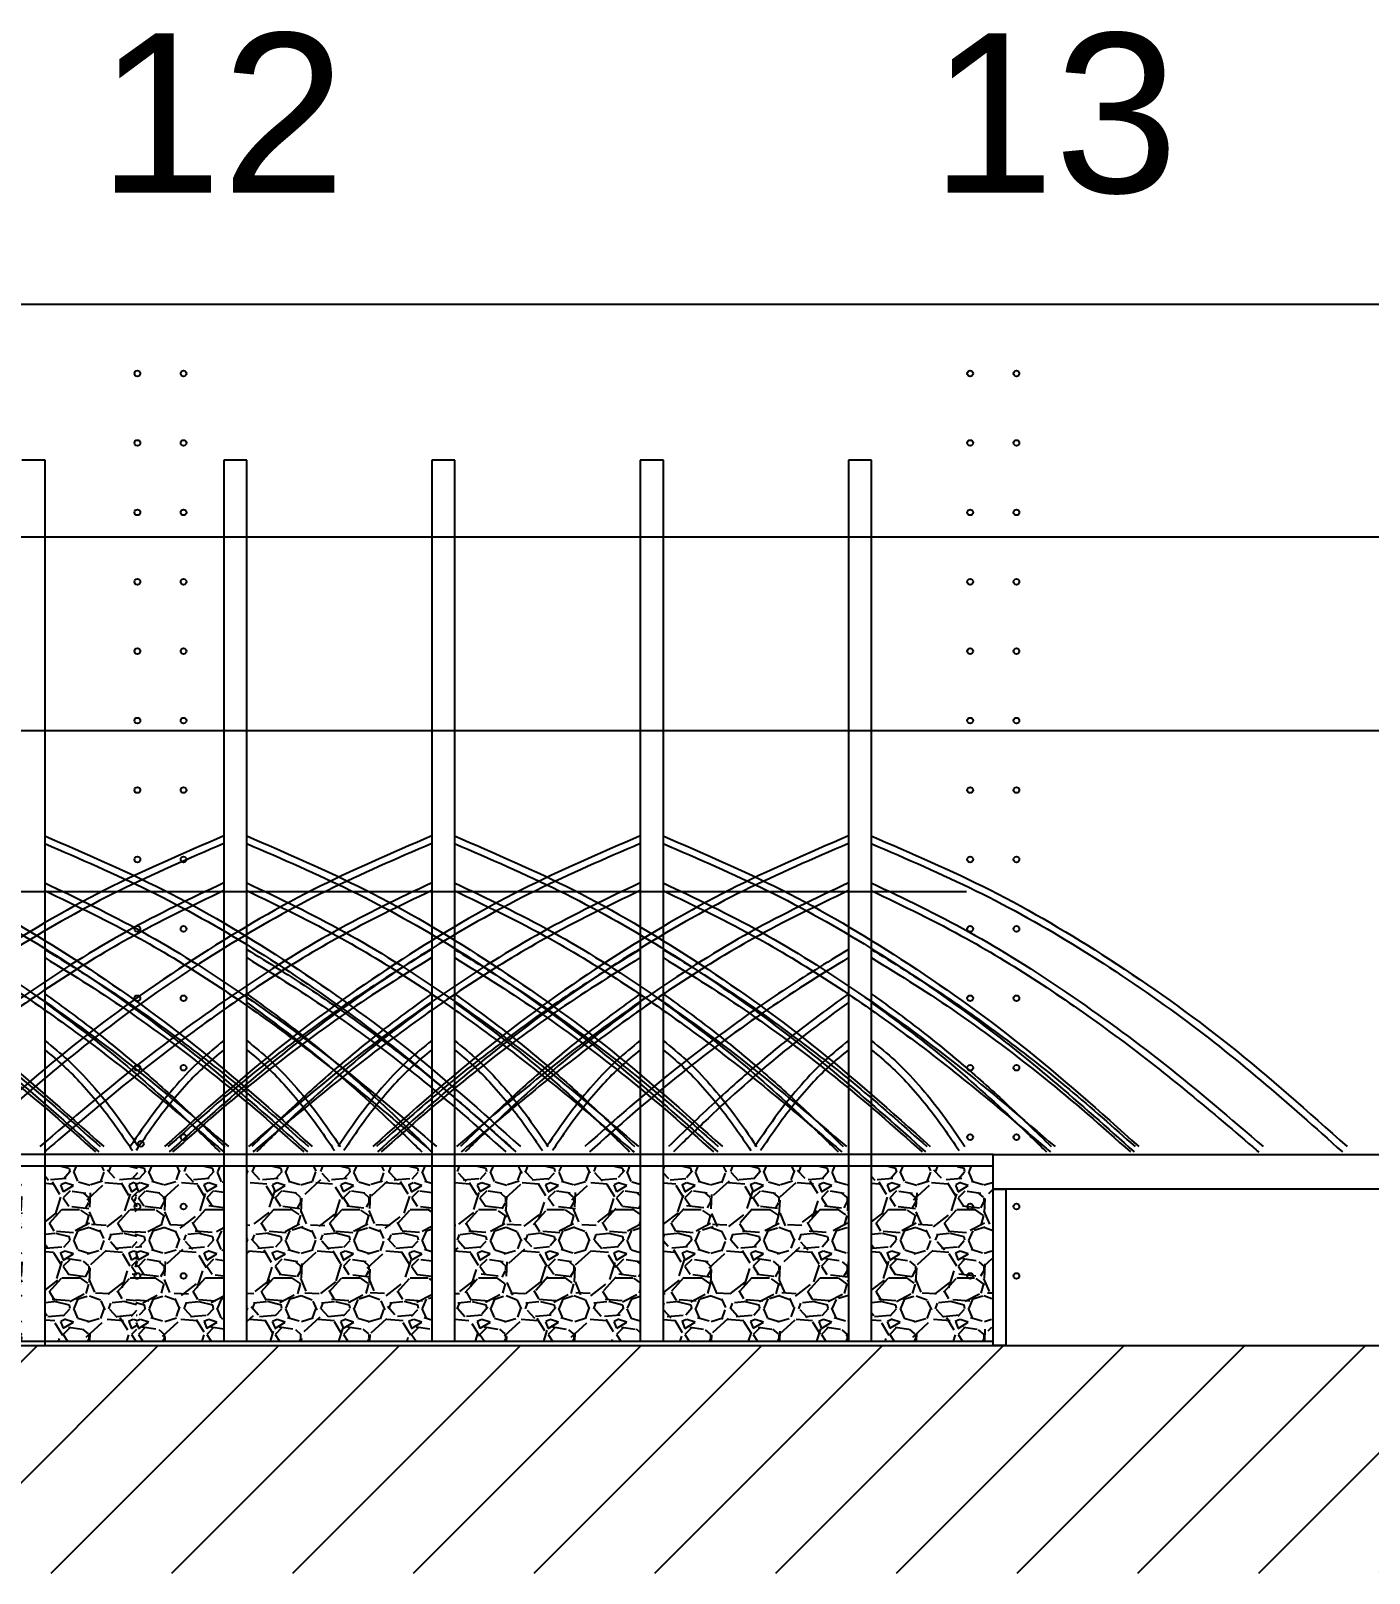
# Model space of a CAD drawing. Header units: feet. Extents: x 0 to 695, y -979 to -294.
# Drawn here: x 194.62 to 200.49, y -305.52 to -298.75 of the extents above; entities that cross this region are included whole.
import ezdxf

# ---------------------------------------------------------------- set-up
doc = ezdxf.new("R2010")
doc.units = ezdxf.units.FT
doc.header["$MEASUREMENT"] = 0
for name, color, linetype in [('ATM Mangroves', 3, 'Continuous'), ('Max Crest Water Height', 130, 'Continuous'), ('Max Water Level', 210, 'Continuous'), ('No of Bays', 2, 'Continuous'), ('Slabs', 7, 'Continuous')]:
    doc.layers.add(name, color=color, linetype=linetype)
doc.styles.get("Standard").update_dxf_attribs({"font": 'verdana.ttf'})

msp = doc.modelspace()

# ---------------------------------------------------------------- hatches: boundary and pattern name
at = {"transparency": 33554687}
h = msp.add_hatch(dxfattribs=at)
h.set_pattern_fill('ANSI31', color=256, scale=3)
h.set_pattern_definition([(45, (131.6709802953805, 110.8639205593379), (-0.2651650429449553, 0.2651650429449554), [])])
h.paths.add_polyline_path([(144.0811323387942, -304.519582753607), (136.7111323387942, -304.519582753607), (136.7111323387942, -305.519582753607), (231.7619323387942, -305.5195827536077), (232.7619323387942, -305.5195827536077), (232.7619323387942, -301.861982753607), (240.8789323387942, -301.861982753607), (240.8789323387942, -300.861982753607), (231.970511904177, -300.861982753607), (231.970511904177, -304.519582753607), (144.3351323387942, -304.519582753607)])
at = {"layer": 'Slabs', "transparency": 33554687}
h = msp.add_hatch(dxfattribs=at)
h.set_pattern_fill('GRAVEL', scale=0.3)
h.set_pattern_definition([(228.012787504, (217.5868156250156, 87.44037491092234), (-2.400000000000019, -2.700000000000001), [0.0403608, -3.995726414122109]), (184.969740728, (217.5598156250156, 87.41037491092231), (3.599999999999993, 0.3000000000000105), [0.0692604, -6.856777428368999]), (132.510447078, (217.4908156250157, 87.40437491092234), (3.000000000000035, -3.299999999999959), [0.0488364, -4.83480977882991]), (267.273689006, (217.3738156250157, 87.32937491092235), (0.3000000000000073, 6.000000000000005), [0.06307139999999986, -6.244067412488691]), (292.833654178, (217.3708156250157, 87.26637491092231), (-1.499999999999996, 3.600000000000009), [0.06184649999999993, -6.122811938426481]), (357.273689006, (217.3948156250157, 87.20937491092235), (-6.000000000000005, 0.3000000000000076), [0.06307139999999986, -6.244067412488691]), (37.6942404667, (217.4578156250157, 87.2063749109223), (-3.899999999999999, -2.999999999999992), [0.08340869999999999, -8.2574545646748]), (72.2553283749, (217.5238156250156, 87.25737491092235), (2.100000000000008, 6.600000000000001), [0.07874639999999986, -7.79589644904401]), (121.429565615, (217.5478156250156, 87.33237491092234), (-2.400000000000006, 3.899999999999996), [0.063285, -6.265221932918699]), (175.236358309, (217.5148156250156, 87.38637491092231), (3.299999999999995, -0.3000000000000114), [0.0722496, -3.54022877363769]), (222.397437798, (217.4428156250157, 87.39237491092234), (-3.599999999999989, -3.299999999999991), [0.0934344, -9.25001250143847]), (138.814074834, (217.6708156250156, 87.32637491092231), (-2.10000000000001, 1.8), [0.03189029999999993, -3.157153443820405]), (171.46923439, (217.6468156250156, 87.34737491092233), (3.899999999999999, -0.5999999999999985), [0.0606711, -6.0064534248471]), (225, (217.5868156250156, 87.35637491092234), (-3.330669073875469e-17, -0.2999999999999799), [0.04242629999999999, -0.38183776871193]), (203.198590514, (217.5658156250157, 87.39237491092234), (1.499999999999997, 0.5999999999999925), [0.0228474, -2.26188453175917]), (291.801409486, (217.5448156250156, 87.38337491092233), (-0.2999999999999052, 0.9000000000000308), [0.0323109, -1.58323854214035]), (30.96375653209999, (217.5568156250156, 87.35337491092235), (0.9000000000000159, 0.5999999999999939), [0.0524787, -1.69680686845359]), (161.565051177, (217.6018156250157, 87.38037491092234), (0.6000000000000034, -0.299999999999993), [0.03794729999999993, -0.9107359980505187]), (16.389540334, (217.3708156250157, 87.38337491092233), (2.99999999999999, 0.9000000000000131), [0.05316, -5.26285354400082]), (70.3461759419, (217.4218156250157, 87.39837491092231), (-1.200000000000366, -3.300000000001019), [0.04459829999999999, -4.4152223241957]), (293.198590514, (217.6018156250157, 87.44037491092234), (-0.5999999999999911, 1.499999999999997), [0.0456945, -2.23903743175917]), (343.610459666, (217.6198156250156, 87.39837491092231), (-2.99999999999999, 0.900000000000013), [0.05315999999999993, -5.26285354400069]), (339.44395478, (217.3708156250157, 87.19737491092235), (-1.500000000000011, 0.6000000000000073), [0.05126399999999993, -2.511937123595245]), (294.775140569, (217.4188156250157, 87.17937491092232), (-1.500000000000002, 3.3), [0.0429534, -4.2523929189828]), (66.8014094864, (217.6048156250156, 87.14037491092233), (0.5999999999999943, 1.499999999999991), [0.0456945, -2.23903743175917]), (17.3540246363, (217.6228156250156, 87.1823749109223), (-3.899999999999993, -1.199999999999989), [0.0502893, -4.978627084272]), (69.44395478040002, (217.4578156250157, 87.14037491092233), (-0.6000000000000021, -1.499999999999986), [0.02563199999999996, -2.537569123595246]), (101.309932474, (217.5868156250156, 87.14037491092233), (-0.2999999999999891, 1.200000000000004), [0.015297, -1.51440885407784]), (165.963756532, (217.5838156250156, 87.15537491092232), (0.8999999999999876, -0.3000000000000004), [0.0618465, -1.17508518768531]), (186.009005957, (217.5238156250156, 87.1703749109223), (3.000000000000014, 0.2999999999999949), [0.057315, -5.67417695236284]), (303.690067526, (217.5568156250156, 87.32637491092231), (-0.2999999999999962, 0.5999999999999958), [0.04326659999999993, -1.038398782639198]), (353.157226587, (217.5808156250156, 87.29037491092231), (5.100000000000004, -0.6000000000000159), [0.0755382, -7.47826878720849]), (60.9453959009, (217.6558156250156, 87.28137491092235), (-1.199999999999993, -2.099999999999993), [0.0308868, -3.0578022422961]), (90, (217.6708156250156, 87.30837491092234), (-0.2999999999999999, 0.3), [0.018, -0.282]), (120.256437164, (217.5178156250157, 87.17937491092232), (1.200000000000003, -2.100000000000002), [0.0416772, -4.12605599683494]), (48.01278750420001, (217.4968156250156, 87.21537491092232), (2.4, 2.699999999999993), [0.08072159999999999, -3.955365614122109]), (0, (217.5508156250156, 87.27537491092232), (0.3, 0.3), [0.078, -0.222]), (325.3048464690001, (217.6288156250156, 87.27537491092232), (3.000000000000041, -2.099999999999947), [0.04743419999999993, -4.695982290252591]), (254.054604099, (217.6678156250156, 87.24837491092234), (-0.3000000000000113, -1.200000000000001), [0.0436806, -2.14035236678415]), (207.645975364, (217.6558156250156, 87.2063749109223), (-5.699999999999985, -3.000000000000014), [0.0711195, -7.040842254677819]), (175.42607874, (217.5928156250156, 87.17337491092235), (-3.899999999999986, 0.3000000000000004), [0.07523969999999999, -7.448722022390669])])
h.paths.add_polyline_path([(192.7468939597449, -303.732182753607), (191.9355699361512, -303.732182753607), (191.9355699361512, -304.500532753607), (191.8340939597449, -304.500532753607), (191.8340939597449, -303.732182753607), (191.4422012819094, -303.732182753607), (191.4492741194597, -304.500532753607), (195.0800716982392, -304.500532753607), (195.0844939597449, -303.732182753607), (194.6787699361512, -303.732182753607), (194.6787699361512, -304.500532753607), (194.5772939597449, -304.500532753607), (194.5772939597449, -303.7321827536064), (193.7643699361512, -303.732182753607), (193.7643699361512, -304.500532753607), (193.6628939597449, -304.500532753607), (193.6628939597449, -303.732182753607), (192.8468939597449, -303.7321827536072), (192.8483699361512, -304.500532753607), (192.7468939597449, -304.500532753607)])
h = msp.add_hatch(dxfattribs=at)
h.set_pattern_fill('GRAVEL', scale=0.3)
h.set_pattern_definition([(228.012787504, (221.2170722633076, 87.44037491092234), (-2.400000000000019, -2.700000000000001), [0.0403608, -3.995726414122109]), (184.969740728, (221.1900722633076, 87.41037491092231), (3.599999999999993, 0.3000000000000105), [0.0692604, -6.856777428368999]), (132.510447078, (221.1210722633076, 87.40437491092234), (3.000000000000035, -3.299999999999959), [0.0488364, -4.83480977882991]), (267.273689006, (221.0040722633076, 87.32937491092235), (0.3000000000000073, 6.000000000000005), [0.06307139999999986, -6.244067412488691]), (292.833654178, (221.0010722633076, 87.26637491092231), (-1.499999999999996, 3.600000000000009), [0.06184649999999993, -6.122811938426481]), (357.273689006, (221.0250722633076, 87.20937491092235), (-6.000000000000005, 0.3000000000000076), [0.06307139999999986, -6.244067412488691]), (37.6942404667, (221.0880722633076, 87.2063749109223), (-3.899999999999999, -2.999999999999992), [0.08340869999999999, -8.2574545646748]), (72.2553283749, (221.1540722633076, 87.25737491092235), (2.100000000000008, 6.600000000000001), [0.07874639999999986, -7.79589644904401]), (121.429565615, (221.1780722633076, 87.33237491092234), (-2.400000000000006, 3.899999999999996), [0.063285, -6.265221932918699]), (175.236358309, (221.1450722633076, 87.38637491092231), (3.299999999999995, -0.3000000000000114), [0.0722496, -3.54022877363769]), (222.397437798, (221.0730722633076, 87.39237491092234), (-3.599999999999989, -3.299999999999991), [0.0934344, -9.25001250143847]), (138.814074834, (221.3010722633076, 87.32637491092231), (-2.10000000000001, 1.8), [0.03189029999999993, -3.157153443820405]), (171.46923439, (221.2770722633076, 87.34737491092233), (3.899999999999999, -0.5999999999999985), [0.0606711, -6.0064534248471]), (225, (221.2170722633076, 87.35637491092234), (-3.330669073875469e-17, -0.2999999999999799), [0.04242629999999999, -0.38183776871193]), (203.198590514, (221.1960722633076, 87.39237491092234), (1.499999999999997, 0.5999999999999925), [0.0228474, -2.26188453175917]), (291.801409486, (221.1750722633076, 87.38337491092233), (-0.2999999999999052, 0.9000000000000308), [0.0323109, -1.58323854214035]), (30.96375653209999, (221.1870722633076, 87.35337491092235), (0.9000000000000159, 0.5999999999999939), [0.0524787, -1.69680686845359]), (161.565051177, (221.2320722633076, 87.38037491092234), (0.6000000000000034, -0.299999999999993), [0.03794729999999993, -0.9107359980505187]), (16.389540334, (221.0010722633076, 87.38337491092233), (2.99999999999999, 0.9000000000000131), [0.05316, -5.26285354400082]), (70.3461759419, (221.0520722633076, 87.39837491092231), (-1.200000000000366, -3.300000000001019), [0.04459829999999999, -4.4152223241957]), (293.198590514, (221.2320722633076, 87.44037491092234), (-0.5999999999999911, 1.499999999999997), [0.0456945, -2.23903743175917]), (343.610459666, (221.2500722633076, 87.39837491092231), (-2.99999999999999, 0.900000000000013), [0.05315999999999993, -5.26285354400069]), (339.44395478, (221.0010722633076, 87.19737491092235), (-1.500000000000011, 0.6000000000000073), [0.05126399999999993, -2.511937123595245]), (294.775140569, (221.0490722633076, 87.17937491092232), (-1.500000000000002, 3.3), [0.0429534, -4.2523929189828]), (66.8014094864, (221.2350722633076, 87.14037491092233), (0.5999999999999943, 1.499999999999991), [0.0456945, -2.23903743175917]), (17.3540246363, (221.2530722633076, 87.1823749109223), (-3.899999999999993, -1.199999999999989), [0.0502893, -4.978627084272]), (69.44395478040002, (221.0880722633076, 87.14037491092233), (-0.6000000000000021, -1.499999999999986), [0.02563199999999996, -2.537569123595246]), (101.309932474, (221.2170722633076, 87.14037491092233), (-0.2999999999999891, 1.200000000000004), [0.015297, -1.51440885407784]), (165.963756532, (221.2140722633076, 87.15537491092232), (0.8999999999999876, -0.3000000000000004), [0.0618465, -1.17508518768531]), (186.009005957, (221.1540722633076, 87.1703749109223), (3.000000000000014, 0.2999999999999949), [0.057315, -5.67417695236284]), (303.690067526, (221.1870722633076, 87.32637491092231), (-0.2999999999999962, 0.5999999999999958), [0.04326659999999993, -1.038398782639198]), (353.157226587, (221.2110722633076, 87.29037491092231), (5.100000000000004, -0.6000000000000159), [0.0755382, -7.47826878720849]), (60.9453959009, (221.2860722633076, 87.28137491092235), (-1.199999999999993, -2.099999999999993), [0.0308868, -3.0578022422961]), (90, (221.3010722633076, 87.30837491092234), (-0.2999999999999999, 0.3), [0.018, -0.282]), (120.256437164, (221.1480722633076, 87.17937491092232), (1.200000000000003, -2.100000000000002), [0.0416772, -4.12605599683494]), (48.01278750420001, (221.1270722633076, 87.21537491092232), (2.4, 2.699999999999993), [0.08072159999999999, -3.955365614122109]), (0, (221.1810722633076, 87.27537491092232), (0.3, 0.3), [0.078, -0.222]), (325.3048464690001, (221.2590722633076, 87.27537491092232), (3.000000000000041, -2.099999999999947), [0.04743419999999993, -4.695982290252591]), (254.054604099, (221.2980722633076, 87.24837491092234), (-0.3000000000000113, -1.200000000000001), [0.0436806, -2.14035236678415]), (207.645975364, (221.2860722633076, 87.2063749109223), (-5.699999999999985, -3.000000000000014), [0.0711195, -7.040842254677819]), (175.42607874, (221.2230722633076, 87.17337491092235), (-3.899999999999986, 0.3000000000000004), [0.07523969999999999, -7.448722022390669])])
h.paths.add_polyline_path([(197.3946265744432, -304.500532753607), (198.2075505980368, -304.500532753607), (198.2075505980368, -303.7321827536064), (197.3946265744432, -303.732182753607)])
h.paths.add_polyline_path([(195.4643505980368, -304.5008132277262), (195.4643505980368, -304.5002522794878), (195.4643505980368, -304.500532753607), (195.4643505980368, -303.732182753607), (195.0724579202013, -303.732182753607), (195.0795307577516, -304.500532753607)])
h.paths.add_polyline_path([(195.5658265744432, -304.500532753607), (196.3771505980368, -304.500532753607), (196.3771505980368, -303.732182753607), (195.5658265744432, -303.732182753607)])
h.paths.add_polyline_path([(198.3090265744432, -304.500532753607), (198.8355352377077, -304.500532753607), (198.8398261767707, -303.7365151997412), (198.3090265744432, -303.732182753607)])
h.paths.add_polyline_path([(196.4785908653366, -304.500532753607), (197.2931505980368, -304.500532753607), (197.2931505980368, -303.732182753607), (196.4771505980368, -303.7321827536072)])

# ---------------------------------------------------------------- linework, layer by layer
at = {"transparency": 33554687}
for p, q in [((144.3351323387942, -299.947582753607), (231.7619323387942, -299.947582753607)), ((144.3351323387942, -304.519582753607), (231.7619323387942, -304.519582753607)), ((154.9523323387942, -304.519582753607), (231.970511904177, -304.519582753607))]:
    msp.add_line(p, q, dxfattribs=at)
at = {"color": 0, "transparency": 33554687}
for centre in [(195.0843323387942, -300.252382753607), (195.2875323387942, -300.252382753607), (198.7419323387942, -300.252382753607), (198.9451323387942, -300.252382753607)]:
    msp.add_circle(centre, 0.0127, dxfattribs=at)
at = {"transparency": 33554687}
for centre in [(195.0843323387942, -300.557182753607), (195.2875323387942, -300.557182753607), (198.7419323387942, -300.557182753607), (198.9451323387942, -300.557182753607), (195.0843323387942, -300.861982753607), (195.2875323387942, -300.861982753607), (198.7419323387942, -300.861982753607), (198.9451323387942, -300.861982753607), (195.0843323387942, -301.166782753607), (195.2875323387942, -301.166782753607), (198.7419323387942, -301.166782753607), (198.9451323387942, -301.166782753607), (195.0843323387942, -301.471582753607), (195.2875323387942, -301.471582753607), (198.7419323387942, -301.471582753607), (198.9451323387942, -301.471582753607), (195.0843323387942, -301.776382753607), (195.2875323387942, -301.776382753607), (198.7419323387942, -301.776382753607), (198.9451323387942, -301.776382753607), (195.0843323387942, -302.081182753607), (195.2875323387942, -302.081182753607), (198.7419323387942, -302.081182753607), (198.9451323387942, -302.081182753607), (195.0843323387942, -302.385982753607), (195.2875323387942, -302.385982753607), (198.7419323387942, -302.385982753607), (198.9451323387942, -302.385982753607), (195.0843323387942, -302.690782753607), (195.2875323387942, -302.690782753607), (198.7419323387942, -302.690782753607), (198.9451323387942, -302.690782753607), (195.0843323387942, -302.995582753607), (195.2875323387942, -302.995582753607), (198.7419323387942, -302.995582753607), (198.9451323387942, -302.995582753607), (195.0843323387942, -303.300382753607), (195.2875323387942, -303.300382753607), (198.7419323387942, -303.300382753607), (198.9451323387942, -303.300382753607), (195.0996396609587, -303.6346607950425), (195.2875323387942, -303.605182753607), (198.7419323387942, -303.605182753607), (198.9451323387942, -303.605182753607), (195.0843323387942, -303.909982753607), (195.2875323387942, -303.909982753607), (198.7419323387942, -303.909982753607), (198.9451323387942, -303.909982753607), (195.0843323387942, -304.214782753607), (195.2875323387942, -304.214782753607), (198.7419323387942, -304.214782753607), (198.9451323387942, -304.214782753607)]:
    msp.add_circle(centre, 0.0127, dxfattribs=at)
at = {"layer": 'ATM Mangroves', "color": 7, "transparency": 33554687}
for p, q in [((194.6787699361512, -300.6333827536068), (194.5772939597449, -300.6333827536068)), ((195.5658265744432, -300.6333827536068), (195.4643505980368, -300.6333827536068)), ((196.4786265744432, -300.6333827536068), (196.3771505980368, -300.6333827536068)), ((197.3946265744432, -300.6333827536068), (197.2931505980368, -300.6333827536068)), ((198.3090265744432, -300.6333827536068), (198.2075505980368, -300.6333827536068)), ((198.3090265744432, -303.6813827536068), (198.3090265744432, -300.6333827536068)), ((144.5359323387942, -302.5262484100733), (198.7259323387942, -302.5262484100733)), ((195.1859323387942, -303.6813827536069), (191.5283323387942, -303.6813827536069)), ((198.8435323387941, -303.6813827536068), (195.1859323387942, -303.6813827536068)), ((195.1859323387942, -303.7321827536069), (191.5283323387942, -303.7321827536069)), ((198.8435323387941, -303.7321827536068), (195.1859323387942, -303.7321827536068)), ((180.5626051763444, -304.500532753607), (198.8435323387942, -304.500532753607))]:
    msp.add_line(p, q, dxfattribs=at)
for points in [[(194.6787699361512, -304.5195827536075), (194.6787699361512, -300.6333827536068)], [(194.6787699361512, -304.519582753607), (194.6787699361512, -300.6333827536068)], [(195.4643505980368, -300.6333827536068), (195.4643505980368, -304.500532753607)], [(195.4643505980368, -300.6333827536068), (195.4643505980368, -304.500532753607)], [(195.5658265744432, -304.500532753607), (195.5658265744432, -300.6333827536068)], [(195.5658265744432, -304.500532753607), (195.5658265744432, -300.6333827536068)], [(196.3771505980368, -300.6333827536068), (196.3771505980368, -304.500532753607)], [(196.3771505980368, -300.6333827536068), (196.3771505980368, -304.500532753607)], [(196.4786265744432, -304.500532753607), (196.4786265744432, -300.6333827536068)], [(196.4786265744432, -304.500532753607), (196.4786265744432, -300.6333827536068)], [(197.2931505980368, -300.6333827536068), (197.2931505980368, -304.500532753607)], [(197.2931505980368, -300.6333827536068), (197.2931505980368, -304.500532753607)], [(197.3946265744432, -304.500532753607), (197.3946265744432, -300.6333827536068)], [(197.3946265744432, -304.500532753607), (197.3946265744432, -300.6333827536068)], [(198.2075505980368, -300.6333827536068), (198.2075505980368, -304.500532753607)], [(198.2075505980368, -300.6333827536068), (198.2075505980368, -304.500532753607)], [(198.3090265744432, -304.500532753607), (198.3090265744432, -300.6333827536068)], [(198.3090265744432, -304.500532753607), (198.3090265744432, -300.6333827536068)]]:
    msp.add_lwpolyline(points, dxfattribs=at)
msp.add_lwpolyline([(198.8435323387942, -303.833782753607), (198.899096494051, -303.833782753607), (198.899096494051, -304.5195827536071), (198.8435323387942, -304.5195827536071)], close=True, dxfattribs=at)
for points in [[(192.8471363125364, -302.2827132720261), (193.3689495125364, -302.5198026720261), (193.8918453125364, -302.8240132720261), (194.4169063125364, -303.1996754720261), (194.9365543125364, -303.6467892720261)], [(195.4643505980368, -302.2827132720261), (194.9425373980368, -302.5198026720261), (194.4196415980369, -302.8240132720261), (193.8945805980368, -303.1996754720261), (193.3749325980368, -303.6467892720261)], [(193.7631363125364, -302.2827132720257), (194.2849495125364, -302.5198026720257), (194.8078453125364, -302.8240132720256), (195.3329063125364, -303.1996754720257), (195.8525543125364, -303.6467892720257)], [(196.3771505980368, -302.2827132720261), (195.8553373980369, -302.5198026720261), (195.3324415980369, -302.8240132720261), (194.8073805980368, -303.1996754720261), (194.2877325980369, -303.6467892720261)], [(194.6775363125364, -302.2827132720261), (195.1993495125364, -302.5198026720261), (195.7222453125364, -302.8240132720261), (196.2473063125364, -303.1996754720261), (196.7669543125364, -303.6467892720261)], [(197.2931505980368, -302.2827132720257), (196.7713373980368, -302.5198026720257), (196.2484415980369, -302.8240132720256), (195.7233805980368, -303.1996754720257), (195.2037325980369, -303.6467892720257)], [(195.5645929508283, -302.2827132720261), (196.0864061508283, -302.5198026720261), (196.6093019508283, -302.8240132720261), (197.1343629508284, -303.1996754720261), (197.6540109508283, -303.6467892720261)], [(198.2075505980368, -302.2827132720261), (197.6857373980368, -302.5198026720261), (197.1628415980369, -302.8240132720261), (196.6377805980368, -303.1996754720261), (196.1181325980369, -303.6467892720261)], [(196.4773929508283, -302.2827132720261), (196.9992061508283, -302.5198026720261), (197.5221019508283, -302.8240132720261), (198.0471629508284, -303.1996754720261), (198.5668109508283, -303.6467892720261)], [(197.3933929508283, -302.2827132720257), (197.9152061508283, -302.5198026720257), (198.4381019508283, -302.8240132720256), (198.9631629508283, -303.1996754720257), (199.4828109508283, -303.6467892720257)], [(198.3077929508283, -302.2827132720261), (198.8296061508283, -302.5198026720261), (199.3525019508283, -302.8240132720261), (199.8775629508284, -303.1996754720261), (200.3972109508283, -303.6467892720261)], [(195.4643505980368, -302.4884072720261), (195.0356409980369, -302.7038446720262), (194.6058487980369, -302.9712468720261), (194.1771391980369, -303.2852008720261), (193.7430165980369, -303.6467892720261)], [(193.7631363125364, -302.4884072720257), (194.1918459125364, -302.7038446720257), (194.6216381125364, -302.9712468720256), (195.0503477125364, -303.2852008720257), (195.4844703125364, -303.6467892720257)], [(196.3771505980368, -302.4884072720261), (195.9484409980369, -302.7038446720262), (195.5186487980369, -302.9712468720261), (195.0899391980369, -303.2852008720261), (194.6558165980369, -303.6467892720261)], [(194.6775363125364, -302.4884072720261), (195.1062459125364, -302.7038446720262), (195.5360381125364, -302.9712468720261), (195.9647477125364, -303.2852008720261), (196.3988703125364, -303.6467892720261)], [(195.5645929508283, -302.4884072720261), (195.9933025508283, -302.7038446720262), (196.4230947508283, -302.9712468720261), (196.8518043508283, -303.2852008720261), (197.2859269508283, -303.6467892720261)], [(197.2931505980368, -302.4884072720257), (196.8644409980369, -302.7038446720257), (196.4346487980369, -302.9712468720256), (196.0059391980369, -303.2852008720257), (195.5718165980369, -303.6467892720257)], [(196.4773929508283, -302.4884072720261), (196.9061025508283, -302.7038446720262), (197.3358947508283, -302.9712468720261), (197.7646043508283, -303.2852008720261), (198.1987269508283, -303.6467892720261)], [(198.2075505980368, -302.4884072720261), (197.7788409980369, -302.7038446720262), (197.3490487980369, -302.9712468720261), (196.9203391980369, -303.2852008720261), (196.4862165980369, -303.6467892720261)], [(197.3933929508283, -302.4884072720257), (197.8221025508283, -302.7038446720257), (198.2518947508283, -302.9712468720256), (198.6806043508283, -303.2852008720257), (199.1147269508283, -303.6467892720257)], [(198.3077929508283, -302.4884072720261), (198.7365025508283, -302.7038446720262), (199.1662947508283, -302.9712468720261), (199.5950043508283, -303.2852008720261), (200.0291269508283, -303.6467892720261)], [(193.7631363125364, -302.7807092720257), (194.0521905125364, -302.9625860720257), (194.3423273125364, -303.1671974720257), (194.6313815125364, -303.3945434720256), (194.9215183125364, -303.6467892720257)], [(194.6775363125364, -302.7807092720261), (194.9665905125364, -302.9625860720261), (195.2567273125364, -303.1671974720261), (195.5457815125364, -303.3945434720261), (195.8359183125364, -303.6467892720261)], [(196.3771505980368, -302.7807092720261), (196.0880963980369, -302.9625860720261), (195.7979595980368, -303.1671974720261), (195.5089053980369, -303.3945434720261), (195.2187685980369, -303.6467892720261)], [(195.5645929508283, -302.7807092720261), (195.8536471508283, -302.9625860720261), (196.1437839508284, -303.1671974720261), (196.4328381508283, -303.3945434720261), (196.7229749508283, -303.6467892720261)], [(197.2931505980368, -302.7807092720257), (197.0040963980369, -302.9625860720257), (196.7139595980368, -303.1671974720257), (196.4249053980369, -303.3945434720256), (196.1347685980369, -303.6467892720257)], [(196.4773929508283, -302.7807092720261), (196.7664471508283, -302.9625860720261), (197.0565839508284, -303.1671974720261), (197.3456381508283, -303.3945434720261), (197.6357749508283, -303.6467892720261)], [(198.2075505980368, -302.7807092720261), (197.9184963980369, -302.9625860720261), (197.6283595980368, -303.1671974720261), (197.3393053980369, -303.3945434720261), (197.0491685980369, -303.6467892720261)], [(197.3933929508283, -302.7807092720257), (197.6824471508283, -302.9625860720257), (197.9725839508283, -303.1671974720257), (198.2616381508283, -303.3945434720256), (198.5517749508283, -303.6467892720257)], [(198.3077929508283, -302.7807092720261), (198.5968471508283, -302.9625860720261), (198.8869839508284, -303.1671974720261), (199.1760381508283, -303.3945434720261), (199.4661749508283, -303.6467892720261)], [(194.6775363125364, -302.9755772720261), (194.8734869125364, -303.1206456720261), (195.0705201125364, -303.2797878720261), (195.2664707125364, -303.4540864720261), (195.4678343125364, -303.6467892720261)], [(195.5645929508283, -302.9755772720261), (195.7605435508283, -303.1206456720261), (195.9575767508283, -303.2797878720261), (196.1535273508283, -303.4540864720261), (196.3548909508283, -303.6467892720261)], [(196.3771505980368, -302.9755772720261), (196.1811999980368, -303.1206456720261), (195.9841667980369, -303.2797878720261), (195.7882161980368, -303.4540864720261), (195.5868525980368, -303.6467892720261)], [(196.4773929508283, -302.9755772720261), (196.6733435508283, -303.1206456720261), (196.8703767508283, -303.2797878720261), (197.0663273508283, -303.4540864720261), (197.2676909508284, -303.6467892720261)], [(197.2931505980368, -302.9755772720256), (197.0971999980368, -303.1206456720257), (196.9001667980368, -303.2797878720257), (196.7042161980368, -303.4540864720257), (196.5028525980368, -303.6467892720257)], [(197.3933929508283, -302.9755772720256), (197.5893435508283, -303.1206456720257), (197.7863767508283, -303.2797878720257), (197.9823273508283, -303.4540864720257), (198.1836909508283, -303.6467892720257)], [(198.2075505980368, -302.9755772720261), (198.0115999980368, -303.1206456720261), (197.8145667980369, -303.2797878720261), (197.6186161980368, -303.4540864720261), (197.4172525980368, -303.6467892720261)], [(198.3077929508283, -302.9755772720261), (198.5037435508283, -303.1206456720261), (198.7007767508283, -303.2797878720261), (198.8967273508283, -303.4540864720261), (199.0980909508284, -303.6467892720261)], [(194.6775363125364, -303.1812712720261), (194.7803833125364, -303.2678792720261), (194.8843129125364, -303.3750566720261), (194.9871599125364, -303.5017208720261), (195.0889243125364, -303.6467892720261)], [(195.4643505980368, -303.1812712720261), (195.3615035980368, -303.2678792720261), (195.2575739980368, -303.3750566720261), (195.1547269980369, -303.5017208720261), (195.0529625980369, -303.6467892720261)], [(195.5645929508283, -303.1812712720261), (195.6674399508283, -303.2678792720261), (195.7713695508284, -303.3750566720261), (195.8742165508283, -303.5017208720261), (195.9759809508283, -303.6467892720261)], [(196.3771505980368, -303.1812712720261), (196.2743035980369, -303.2678792720261), (196.1703739980368, -303.3750566720261), (196.0675269980369, -303.5017208720261), (195.9657625980369, -303.6467892720261)], [(196.4773929508283, -303.1812712720261), (196.5802399508283, -303.2678792720261), (196.6841695508284, -303.3750566720261), (196.7870165508283, -303.5017208720261), (196.8887809508283, -303.6467892720261)], [(197.2931505980368, -303.1812712720256), (197.1903035980368, -303.2678792720257), (197.0863739980368, -303.3750566720257), (196.9835269980369, -303.5017208720257), (196.8817625980369, -303.6467892720257)], [(197.3933929508283, -303.1812712720256), (197.4962399508283, -303.2678792720257), (197.6001695508284, -303.3750566720257), (197.7030165508283, -303.5017208720257), (197.8047809508283, -303.6467892720257)], [(198.2075505980368, -303.1812712720261), (198.1047035980368, -303.2678792720261), (198.0007739980368, -303.3750566720261), (197.8979269980369, -303.5017208720261), (197.7961625980369, -303.6467892720261)], [(198.3077929508283, -303.1812712720261), (198.4106399508283, -303.2678792720261), (198.5145695508284, -303.3750566720261), (198.6174165508283, -303.5017208720261), (198.7191809508283, -303.6467892720261)]]:
    msp.add_spline(points, degree=3, dxfattribs=at)
for points, knots in [([(192.8471363125364, -302.3164040450575), (193.0020855851129, -302.382875454705), (193.1564620449001, -302.44935228962), (193.6146832444752, -302.6749543569928), (193.9070789481416, -302.8605773016853), (194.4414967443998, -303.2487803525045), (194.6789569208343, -303.4578201848417), (194.9159069331475, -303.6698620581852)], [0.01225711850538435, 0.01225711850538435, 0.01225711850538435, 0.01225711850538435, 0.4791094907207734, 0.4791094907207734, 1.43732847216232, 1.43732847216232, 2.31778453469601, 2.31778453469601, 2.31778453469601, 2.31778453469601]), ([(195.4643505980369, -302.3164040450575), (195.3094013254604, -302.382875454705), (195.1550248656732, -302.44935228962), (194.696803666098, -302.6749543569928), (194.4044079624317, -302.8605773016853), (193.8699901661734, -303.2487803525045), (193.632529989739, -303.4578201848417), (193.3955799774257, -303.6698620581852)], [0.01225711850538435, 0.01225711850538435, 0.01225711850538435, 0.01225711850538435, 0.4791094907207734, 0.4791094907207734, 1.43732847216232, 1.43732847216232, 2.31778453469601, 2.31778453469601, 2.31778453469601, 2.31778453469601]), ([(193.7631363125364, -302.3164040450571), (193.9180855851129, -302.3828754547046), (194.0724620449, -302.4493522896196), (194.5306832444752, -302.6749543569924), (194.8230789481416, -302.8605773016848), (195.3574967443998, -303.248780352504), (195.5949569208343, -303.4578201848412), (195.8319069331475, -303.6698620581847)], [0.01225711850538435, 0.01225711850538435, 0.01225711850538435, 0.01225711850538435, 0.4791094907207734, 0.4791094907207734, 1.43732847216232, 1.43732847216232, 2.31778453469601, 2.31778453469601, 2.31778453469601, 2.31778453469601]), ([(196.3771505980369, -302.3164040450575), (196.2222013254604, -302.382875454705), (196.0678248656732, -302.44935228962), (195.609603666098, -302.6749543569928), (195.3172079624317, -302.8605773016853), (194.7827901661734, -303.2487803525045), (194.545329989739, -303.4578201848417), (194.3083799774257, -303.6698620581852)], [0.01225711850538435, 0.01225711850538435, 0.01225711850538435, 0.01225711850538435, 0.4791094907207734, 0.4791094907207734, 1.43732847216232, 1.43732847216232, 2.31778453469601, 2.31778453469601, 2.31778453469601, 2.31778453469601]), ([(194.6775363125364, -302.3164040450575), (194.8324855851129, -302.382875454705), (194.9868620449001, -302.44935228962), (195.4450832444752, -302.6749543569928), (195.7374789481416, -302.8605773016853), (196.2718967443998, -303.2487803525045), (196.5093569208343, -303.4578201848417), (196.7463069331475, -303.6698620581852)], [0.01225711850538435, 0.01225711850538435, 0.01225711850538435, 0.01225711850538435, 0.4791094907207734, 0.4791094907207734, 1.43732847216232, 1.43732847216232, 2.31778453469601, 2.31778453469601, 2.31778453469601, 2.31778453469601]), ([(197.2931505980369, -302.3164040450571), (197.1382013254604, -302.3828754547046), (196.9838248656732, -302.4493522896196), (196.525603666098, -302.6749543569924), (196.2332079624317, -302.8605773016848), (195.6987901661734, -303.248780352504), (195.461329989739, -303.4578201848412), (195.2243799774257, -303.6698620581847)], [0.01225711850538435, 0.01225711850538435, 0.01225711850538435, 0.01225711850538435, 0.4791094907207734, 0.4791094907207734, 1.43732847216232, 1.43732847216232, 2.31778453469601, 2.31778453469601, 2.31778453469601, 2.31778453469601]), ([(195.5645929508283, -302.3164040450575), (195.7195422234048, -302.382875454705), (195.873918683192, -302.44935228962), (196.3321398827672, -302.6749543569928), (196.6245355864335, -302.8605773016853), (197.1589533826917, -303.2487803525045), (197.3964135591262, -303.4578201848417), (197.6333635714395, -303.6698620581852)], [0.01225711850538435, 0.01225711850538435, 0.01225711850538435, 0.01225711850538435, 0.4791094907207734, 0.4791094907207734, 1.43732847216232, 1.43732847216232, 2.31778453469601, 2.31778453469601, 2.31778453469601, 2.31778453469601]), ([(198.2075505980369, -302.3164040450575), (198.0526013254604, -302.382875454705), (197.8982248656732, -302.44935228962), (197.440003666098, -302.6749543569928), (197.1476079624317, -302.8605773016853), (196.6131901661734, -303.2487803525045), (196.375729989739, -303.4578201848417), (196.1387799774257, -303.6698620581852)], [0.01225711850538435, 0.01225711850538435, 0.01225711850538435, 0.01225711850538435, 0.4791094907207734, 0.4791094907207734, 1.43732847216232, 1.43732847216232, 2.31778453469601, 2.31778453469601, 2.31778453469601, 2.31778453469601]), ([(196.4773929508283, -302.3164040450575), (196.6323422234048, -302.382875454705), (196.786718683192, -302.44935228962), (197.2449398827672, -302.6749543569928), (197.5373355864335, -302.8605773016853), (198.0717533826917, -303.2487803525045), (198.3092135591262, -303.4578201848417), (198.5461635714395, -303.6698620581852)], [0.01225711850538435, 0.01225711850538435, 0.01225711850538435, 0.01225711850538435, 0.4791094907207734, 0.4791094907207734, 1.43732847216232, 1.43732847216232, 2.31778453469601, 2.31778453469601, 2.31778453469601, 2.31778453469601]), ([(197.3933929508283, -302.3164040450571), (197.5483422234048, -302.3828754547046), (197.702718683192, -302.4493522896196), (198.1609398827671, -302.6749543569924), (198.4533355864335, -302.8605773016848), (198.9877533826917, -303.248780352504), (199.2252135591262, -303.4578201848412), (199.4621635714395, -303.6698620581847)], [0.01225711850538435, 0.01225711850538435, 0.01225711850538435, 0.01225711850538435, 0.4791094907207734, 0.4791094907207734, 1.43732847216232, 1.43732847216232, 2.31778453469601, 2.31778453469601, 2.31778453469601, 2.31778453469601]), ([(198.3077929508283, -302.3164040450575), (198.4627422234048, -302.382875454705), (198.617118683192, -302.44935228962), (199.0753398827672, -302.6749543569928), (199.3677355864335, -302.8605773016853), (199.9021533826918, -303.2487803525045), (200.1396135591262, -303.4578201848417), (200.3765635714395, -303.6698620581852)], [0.01225711850538435, 0.01225711850538435, 0.01225711850538435, 0.01225711850538435, 0.4791094907207734, 0.4791094907207734, 1.43732847216232, 1.43732847216232, 2.31778453469601, 2.31778453469601, 2.31778453469601, 2.31778453469601]), ([(193.7631363125364, -302.5227285887001), (193.9044643117167, -302.5903281195364), (194.0451151095639, -302.6579276087681), (194.4071580279485, -302.8585581643804), (194.6232528509125, -303.0045424912608), (195.0417489460298, -303.312028981285), (195.2406170649927, -303.4789383384116), (195.4472736770273, -303.6557118722394), (195.4558066007772, -303.6630130028616), (195.4643406333535, -303.6703150823786)], [0.01366836299702191, 0.01366836299702191, 0.01366836299702191, 0.01366836299702191, 0.4475513778897694, 0.4475513778897694, 1.169952438169013, 1.169952438169013, 1.892353498448257, 1.892353498448257, 1.923465898919428, 1.923465898919428, 1.923465898919428, 1.923465898919428]), ([(195.4643505980369, -302.5227285887005), (195.3230225988566, -302.5903281195369), (195.1823718010094, -302.6579276087686), (194.8203288826248, -302.8585581643808), (194.6042340596608, -303.0045424912612), (194.1857379645434, -303.3120289812854), (193.9868698455806, -303.478938338412), (193.7802132335459, -303.6557118722398), (193.771680309796, -303.6630130028621), (193.7631462772198, -303.670315082379)], [0.01366836299702191, 0.01366836299702191, 0.01366836299702191, 0.01366836299702191, 0.4475513778897694, 0.4475513778897694, 1.169952438169013, 1.169952438169013, 1.892353498448257, 1.892353498448257, 1.923465898919428, 1.923465898919428, 1.923465898919428, 1.923465898919428]), ([(196.3771505980369, -302.5227285887005), (196.2358225988566, -302.5903281195369), (196.0951718010094, -302.6579276087686), (195.7331288826248, -302.8585581643808), (195.5170340596608, -303.0045424912612), (195.0985379645435, -303.3120289812854), (194.8996698455806, -303.478938338412), (194.6930132335459, -303.6557118722398), (194.684480309796, -303.6630130028621), (194.6759462772198, -303.670315082379)], [0.01366836299702191, 0.01366836299702191, 0.01366836299702191, 0.01366836299702191, 0.4475513778897694, 0.4475513778897694, 1.169952438169013, 1.169952438169013, 1.892353498448257, 1.892353498448257, 1.923465898919428, 1.923465898919428, 1.923465898919428, 1.923465898919428]), ([(194.6775363125364, -302.5227285887005), (194.8188643117167, -302.5903281195369), (194.9595151095639, -302.6579276087686), (195.3215580279485, -302.8585581643808), (195.5376528509125, -303.0045424912612), (195.9561489460298, -303.3120289812854), (196.1550170649927, -303.478938338412), (196.3616736770273, -303.6557118722398), (196.3702066007772, -303.6630130028621), (196.3787406333535, -303.670315082379)], [0.01366836299702191, 0.01366836299702191, 0.01366836299702191, 0.01366836299702191, 0.4475513778897694, 0.4475513778897694, 1.169952438169013, 1.169952438169013, 1.892353498448257, 1.892353498448257, 1.923465898919428, 1.923465898919428, 1.923465898919428, 1.923465898919428]), ([(195.5645929508283, -302.5227285887005), (195.7059209500086, -302.5903281195369), (195.8465717478558, -302.6579276087686), (196.2086146662404, -302.8585581643808), (196.4247094892044, -303.0045424912612), (196.8432055843217, -303.3120289812854), (197.0420737032846, -303.478938338412), (197.2487303153193, -303.6557118722398), (197.2572632390691, -303.6630130028621), (197.2657972716454, -303.670315082379)], [0.01366836299702191, 0.01366836299702191, 0.01366836299702191, 0.01366836299702191, 0.4475513778897694, 0.4475513778897694, 1.169952438169013, 1.169952438169013, 1.892353498448257, 1.892353498448257, 1.923465898919428, 1.923465898919428, 1.923465898919428, 1.923465898919428]), ([(197.2931505980369, -302.5227285887001), (197.1518225988566, -302.5903281195364), (197.0111718010094, -302.6579276087681), (196.6491288826248, -302.8585581643804), (196.4330340596608, -303.0045424912608), (196.0145379645435, -303.312028981285), (195.8156698455806, -303.4789383384116), (195.6090132335459, -303.6557118722394), (195.600480309796, -303.6630130028616), (195.5919462772198, -303.6703150823786)], [0.01366836299702191, 0.01366836299702191, 0.01366836299702191, 0.01366836299702191, 0.4475513778897694, 0.4475513778897694, 1.169952438169013, 1.169952438169013, 1.892353498448257, 1.892353498448257, 1.923465898919428, 1.923465898919428, 1.923465898919428, 1.923465898919428]), ([(196.4773929508283, -302.5227285887005), (196.6187209500086, -302.5903281195369), (196.7593717478558, -302.6579276087686), (197.1214146662404, -302.8585581643808), (197.3375094892044, -303.0045424912612), (197.7560055843217, -303.3120289812854), (197.9548737032846, -303.478938338412), (198.1615303153193, -303.6557118722398), (198.1700632390691, -303.6630130028621), (198.1785972716454, -303.670315082379)], [0.01366836299702191, 0.01366836299702191, 0.01366836299702191, 0.01366836299702191, 0.4475513778897694, 0.4475513778897694, 1.169952438169013, 1.169952438169013, 1.892353498448257, 1.892353498448257, 1.923465898919428, 1.923465898919428, 1.923465898919428, 1.923465898919428]), ([(198.2075505980369, -302.5227285887005), (198.0662225988566, -302.5903281195369), (197.9255718010094, -302.6579276087686), (197.5635288826248, -302.8585581643808), (197.3474340596608, -303.0045424912612), (196.9289379645435, -303.3120289812854), (196.7300698455806, -303.478938338412), (196.5234132335459, -303.6557118722398), (196.514880309796, -303.6630130028621), (196.5063462772198, -303.670315082379)], [0.01366836299702191, 0.01366836299702191, 0.01366836299702191, 0.01366836299702191, 0.4475513778897694, 0.4475513778897694, 1.169952438169013, 1.169952438169013, 1.892353498448257, 1.892353498448257, 1.923465898919428, 1.923465898919428, 1.923465898919428, 1.923465898919428]), ([(197.3933929508283, -302.5227285887001), (197.5347209500086, -302.5903281195364), (197.6753717478558, -302.6579276087681), (198.0374146662404, -302.8585581643804), (198.2535094892044, -303.0045424912608), (198.6720055843217, -303.312028981285), (198.8708737032846, -303.4789383384116), (199.0775303153193, -303.6557118722394), (199.0860632390691, -303.6630130028616), (199.0945972716454, -303.6703150823786)], [0.01366836299702191, 0.01366836299702191, 0.01366836299702191, 0.01366836299702191, 0.4475513778897694, 0.4475513778897694, 1.169952438169013, 1.169952438169013, 1.892353498448257, 1.892353498448257, 1.923465898919428, 1.923465898919428, 1.923465898919428, 1.923465898919428]), ([(198.3077929508283, -302.5227285887005), (198.4491209500086, -302.5903281195369), (198.5897717478558, -302.6579276087686), (198.9518146662404, -302.8585581643808), (199.1679094892044, -303.0045424912612), (199.5864055843217, -303.3120289812854), (199.7852737032846, -303.478938338412), (199.9919303153193, -303.6557118722398), (200.0004632390691, -303.6630130028621), (200.0089972716454, -303.670315082379)], [0.01366836299702191, 0.01366836299702191, 0.01366836299702191, 0.01366836299702191, 0.4475513778897694, 0.4475513778897694, 1.169952438169013, 1.169952438169013, 1.892353498448257, 1.892353498448257, 1.923465898919428, 1.923465898919428, 1.923465898919428, 1.923465898919428]), ([(193.7631363125361, -302.8170453175235), (193.8916788747914, -302.8960373132392), (194.0190184056093, -302.9754013804011), (194.2707417559304, -303.1503645848927), (194.3962872701462, -303.2444540467796), (194.6492884779312, -303.4470887416538), (194.7749985998866, -303.5580698960487), (194.9009577061818, -303.6699394168006)], [0.01755962128043403, 0.01755962128043403, 0.01755962128043403, 0.01755962128043403, 0.4357398291652329, 0.4357398291652329, 0.8714796583304657, 0.8714796583304657, 1.338210841209692, 1.338210841209692, 1.338210841209692, 1.338210841209692]), ([(194.6775363125361, -302.8170453175239), (194.8060788747914, -302.8960373132396), (194.9334184056093, -302.9754013804015), (195.1851417559304, -303.1503645848931), (195.3106872701462, -303.24445404678), (195.5636884779312, -303.4470887416542), (195.6893985998866, -303.5580698960492), (195.8153577061818, -303.6699394168011)], [0.01755962128043403, 0.01755962128043403, 0.01755962128043403, 0.01755962128043403, 0.4357398291652329, 0.4357398291652329, 0.8714796583304657, 0.8714796583304657, 1.338210841209692, 1.338210841209692, 1.338210841209692, 1.338210841209692]), ([(196.3771505980372, -302.8170453175239), (196.2486080357818, -302.8960373132396), (196.121268504964, -302.9754013804015), (195.8695451546429, -303.1503645848931), (195.743999640427, -303.24445404678), (195.490998432642, -303.4470887416542), (195.3652883106866, -303.5580698960492), (195.2393292043915, -303.6699394168011)], [0.01755962128043403, 0.01755962128043403, 0.01755962128043403, 0.01755962128043403, 0.4357398291652329, 0.4357398291652329, 0.8714796583304657, 0.8714796583304657, 1.338210841209692, 1.338210841209692, 1.338210841209692, 1.338210841209692]), ([(195.564592950828, -302.8170453175239), (195.6931355130834, -302.8960373132396), (195.8204750439012, -302.9754013804015), (196.0721983942223, -303.1503645848931), (196.1977439084382, -303.24445404678), (196.4507451162231, -303.4470887416542), (196.5764552381786, -303.5580698960492), (196.7024143444737, -303.6699394168011)], [0.01755962128043403, 0.01755962128043403, 0.01755962128043403, 0.01755962128043403, 0.4357398291652329, 0.4357398291652329, 0.8714796583304657, 0.8714796583304657, 1.338210841209692, 1.338210841209692, 1.338210841209692, 1.338210841209692]), ([(197.2931505980372, -302.8170453175235), (197.1646080357818, -302.8960373132392), (197.037268504964, -302.9754013804011), (196.7855451546428, -303.1503645848927), (196.659999640427, -303.2444540467796), (196.406998432642, -303.4470887416538), (196.2812883106866, -303.5580698960487), (196.1553292043914, -303.6699394168006)], [0.01755962128043403, 0.01755962128043403, 0.01755962128043403, 0.01755962128043403, 0.4357398291652329, 0.4357398291652329, 0.8714796583304657, 0.8714796583304657, 1.338210841209692, 1.338210841209692, 1.338210841209692, 1.338210841209692]), ([(196.477392950828, -302.8170453175239), (196.6059355130834, -302.8960373132396), (196.7332750439012, -302.9754013804015), (196.9849983942223, -303.1503645848931), (197.1105439084382, -303.24445404678), (197.3635451162232, -303.4470887416542), (197.4892552381786, -303.5580698960492), (197.6152143444737, -303.6699394168011)], [0.01755962128043403, 0.01755962128043403, 0.01755962128043403, 0.01755962128043403, 0.4357398291652329, 0.4357398291652329, 0.8714796583304657, 0.8714796583304657, 1.338210841209692, 1.338210841209692, 1.338210841209692, 1.338210841209692]), ([(198.2075505980372, -302.8170453175239), (198.0790080357818, -302.8960373132396), (197.951668504964, -302.9754013804015), (197.6999451546428, -303.1503645848931), (197.574399640427, -303.24445404678), (197.321398432642, -303.4470887416542), (197.1956883106866, -303.5580698960492), (197.0697292043915, -303.6699394168011)], [0.01755962128043403, 0.01755962128043403, 0.01755962128043403, 0.01755962128043403, 0.4357398291652329, 0.4357398291652329, 0.8714796583304657, 0.8714796583304657, 1.338210841209692, 1.338210841209692, 1.338210841209692, 1.338210841209692]), ([(197.393392950828, -302.8170453175235), (197.5219355130834, -302.8960373132392), (197.6492750439012, -302.9754013804011), (197.9009983942223, -303.1503645848927), (198.0265439084382, -303.2444540467796), (198.2795451162231, -303.4470887416538), (198.4052552381785, -303.5580698960487), (198.5312143444737, -303.6699394168006)], [0.01755962128043403, 0.01755962128043403, 0.01755962128043403, 0.01755962128043403, 0.4357398291652329, 0.4357398291652329, 0.8714796583304657, 0.8714796583304657, 1.338210841209692, 1.338210841209692, 1.338210841209692, 1.338210841209692]), ([(198.307792950828, -302.8170453175239), (198.4363355130834, -302.8960373132396), (198.5636750439012, -302.9754013804015), (198.8153983942223, -303.1503645848931), (198.9409439084382, -303.24445404678), (199.1939451162231, -303.4470887416542), (199.3196552381786, -303.5580698960492), (199.4456143444737, -303.6699394168011)], [0.01755962128043403, 0.01755962128043403, 0.01755962128043403, 0.01755962128043403, 0.4357398291652329, 0.4357398291652329, 0.8714796583304657, 0.8714796583304657, 1.338210841209692, 1.338210841209692, 1.338210841209692, 1.338210841209692]), ([(194.677536312534, -303.0138786422386), (194.78635467327, -303.0932093928407), (194.8936246274363, -303.1731762608579), (195.1059333688788, -303.3486055061433), (195.2110444201903, -303.4433036716348), (195.3580972070311, -303.5833874083015), (195.4021455171009, -303.6261601236394), (195.4462644415098, -303.669002070154)], [0.02081669974320799, 0.02081669974320799, 0.02081669974320799, 0.02081669974320799, 0.3942230184415169, 0.3942230184415169, 0.7884460368830338, 0.7884460368830338, 0.9588479042329013, 0.9588479042329013, 0.9588479042329013, 0.9588479042329013]), ([(195.5645929508259, -303.0138786422386), (195.6734113115619, -303.0932093928407), (195.7806812657282, -303.1731762608579), (195.9929900071707, -303.3486055061433), (196.0981010584823, -303.4433036716348), (196.2451538453231, -303.5833874083015), (196.2892021553928, -303.6261601236394), (196.3333210798018, -303.669002070154)], [0.02081669974320799, 0.02081669974320799, 0.02081669974320799, 0.02081669974320799, 0.3942230184415169, 0.3942230184415169, 0.7884460368830338, 0.7884460368830338, 0.9588479042329013, 0.9588479042329013, 0.9588479042329013, 0.9588479042329013]), ([(196.3771505980393, -303.0138786422386), (196.2683322373032, -303.0932093928407), (196.1610622831369, -303.1731762608579), (195.9487535416945, -303.3486055061433), (195.8436424903829, -303.4433036716348), (195.6965897035421, -303.5833874083015), (195.6525413934724, -303.6261601236394), (195.6084224690634, -303.669002070154)], [0.02081669974320799, 0.02081669974320799, 0.02081669974320799, 0.02081669974320799, 0.3942230184415169, 0.3942230184415169, 0.7884460368830338, 0.7884460368830338, 0.9588479042329013, 0.9588479042329013, 0.9588479042329013, 0.9588479042329013]), ([(196.4773929508259, -303.0138786422386), (196.586211311562, -303.0932093928407), (196.6934812657283, -303.1731762608579), (196.9057900071707, -303.3486055061433), (197.0109010584823, -303.4433036716348), (197.1579538453231, -303.5833874083015), (197.2020021553928, -303.6261601236394), (197.2461210798018, -303.669002070154)], [0.02081669974320799, 0.02081669974320799, 0.02081669974320799, 0.02081669974320799, 0.3942230184415169, 0.3942230184415169, 0.7884460368830338, 0.7884460368830338, 0.9588479042329013, 0.9588479042329013, 0.9588479042329013, 0.9588479042329013]), ([(197.2931505980393, -303.0138786422382), (197.1843322373032, -303.0932093928403), (197.0770622831369, -303.1731762608575), (196.8647535416945, -303.3486055061429), (196.7596424903829, -303.4433036716343), (196.6125897035421, -303.583387408301), (196.5685413934724, -303.6261601236389), (196.5244224690634, -303.6690020701535)], [0.02081669974320799, 0.02081669974320799, 0.02081669974320799, 0.02081669974320799, 0.3942230184415169, 0.3942230184415169, 0.7884460368830338, 0.7884460368830338, 0.9588479042329013, 0.9588479042329013, 0.9588479042329013, 0.9588479042329013]), ([(197.3933929508259, -303.0138786422382), (197.502211311562, -303.0932093928403), (197.6094812657282, -303.1731762608575), (197.8217900071707, -303.3486055061429), (197.9269010584823, -303.4433036716343), (198.073953845323, -303.583387408301), (198.1180021553928, -303.6261601236389), (198.1621210798018, -303.6690020701535)], [0.02081669974320799, 0.02081669974320799, 0.02081669974320799, 0.02081669974320799, 0.3942230184415169, 0.3942230184415169, 0.7884460368830338, 0.7884460368830338, 0.9588479042329013, 0.9588479042329013, 0.9588479042329013, 0.9588479042329013]), ([(198.2075505980393, -303.0138786422386), (198.0987322373032, -303.0932093928407), (197.9914622831369, -303.1731762608579), (197.7791535416945, -303.3486055061433), (197.6740424903829, -303.4433036716348), (197.5269897035421, -303.5833874083015), (197.4829413934724, -303.6261601236394), (197.4388224690634, -303.669002070154)], [0.02081669974320799, 0.02081669974320799, 0.02081669974320799, 0.02081669974320799, 0.3942230184415169, 0.3942230184415169, 0.7884460368830338, 0.7884460368830338, 0.9588479042329013, 0.9588479042329013, 0.9588479042329013, 0.9588479042329013]), ([(198.3077929508259, -303.0138786422386), (198.416611311562, -303.0932093928407), (198.5238812657282, -303.1731762608579), (198.7361900071707, -303.3486055061433), (198.8413010584823, -303.4433036716348), (198.9883538453231, -303.5833874083015), (199.0324021553928, -303.6261601236394), (199.0765210798018, -303.669002070154)], [0.02081669974320799, 0.02081669974320799, 0.02081669974320799, 0.02081669974320799, 0.3942230184415169, 0.3942230184415169, 0.7884460368830338, 0.7884460368830338, 0.9588479042329013, 0.9588479042329013, 0.9588479042329013, 0.9588479042329013]), ([(194.6775363125364, -303.2211777773561), (194.7357145834698, -303.2688821396228), (194.7902510033376, -303.3174389794355), (194.8960797308577, -303.4335096654204), (194.9476136394429, -303.4983686611258), (195.0185889494435, -303.5983858884955), (195.0408948691283, -303.6312026910954), (195.0633163394155, -303.6641932787317)], [0.02321068367792342, 0.02321068367792342, 0.02321068367792342, 0.02321068367792342, 0.2330037257347899, 0.2330037257347899, 0.4660074514695797, 0.4660074514695797, 0.5764938276270289, 0.5764938276270289, 0.5764938276270289, 0.5764938276270289]), ([(195.4643505980368, -303.2211777773561), (195.4061723271034, -303.2688821396228), (195.3516359072356, -303.3174389794355), (195.2458071797156, -303.4335096654204), (195.1942732711304, -303.4983686611258), (195.1232979611298, -303.5983858884955), (195.100992041445, -303.6312026910954), (195.0785705711577, -303.6641932787317)], [0.02321068367792342, 0.02321068367792342, 0.02321068367792342, 0.02321068367792342, 0.2330037257347899, 0.2330037257347899, 0.4660074514695797, 0.4660074514695797, 0.5764938276270289, 0.5764938276270289, 0.5764938276270289, 0.5764938276270289]), ([(195.5645929508284, -303.2211777773561), (195.6227712217618, -303.2688821396228), (195.6773076416295, -303.3174389794355), (195.7831363691496, -303.4335096654204), (195.8346702777348, -303.4983686611258), (195.9056455877354, -303.5983858884955), (195.9279515074202, -303.6312026910954), (195.9503729777074, -303.6641932787317)], [0.02321068367792342, 0.02321068367792342, 0.02321068367792342, 0.02321068367792342, 0.2330037257347899, 0.2330037257347899, 0.4660074514695797, 0.4660074514695797, 0.5764938276270289, 0.5764938276270289, 0.5764938276270289, 0.5764938276270289]), ([(196.3771505980368, -303.2211777773561), (196.3189723271034, -303.2688821396228), (196.2644359072357, -303.3174389794355), (196.1586071797156, -303.4335096654204), (196.1070732711304, -303.4983686611258), (196.0360979611298, -303.5983858884955), (196.013792041445, -303.6312026910954), (195.9913705711577, -303.6641932787317)], [0.02321068367792342, 0.02321068367792342, 0.02321068367792342, 0.02321068367792342, 0.2330037257347899, 0.2330037257347899, 0.4660074514695797, 0.4660074514695797, 0.5764938276270289, 0.5764938276270289, 0.5764938276270289, 0.5764938276270289]), ([(196.4773929508284, -303.2211777773561), (196.5355712217618, -303.2688821396228), (196.5901076416295, -303.3174389794355), (196.6959363691496, -303.4335096654204), (196.7474702777348, -303.4983686611258), (196.8184455877354, -303.5983858884955), (196.8407515074202, -303.6312026910954), (196.8631729777074, -303.6641932787317)], [0.02321068367792342, 0.02321068367792342, 0.02321068367792342, 0.02321068367792342, 0.2330037257347899, 0.2330037257347899, 0.4660074514695797, 0.4660074514695797, 0.5764938276270289, 0.5764938276270289, 0.5764938276270289, 0.5764938276270289]), ([(197.2931505980368, -303.2211777773556), (197.2349723271034, -303.2688821396223), (197.1804359072356, -303.317438979435), (197.0746071797156, -303.4335096654199), (197.0230732711304, -303.4983686611253), (196.9520979611298, -303.598385888495), (196.929792041445, -303.631202691095), (196.9073705711577, -303.6641932787313)], [0.02321068367792342, 0.02321068367792342, 0.02321068367792342, 0.02321068367792342, 0.2330037257347899, 0.2330037257347899, 0.4660074514695797, 0.4660074514695797, 0.5764938276270289, 0.5764938276270289, 0.5764938276270289, 0.5764938276270289]), ([(197.3933929508284, -303.2211777773556), (197.4515712217618, -303.2688821396223), (197.5061076416295, -303.317438979435), (197.6119363691496, -303.4335096654199), (197.6634702777348, -303.4983686611253), (197.7344455877354, -303.598385888495), (197.7567515074202, -303.631202691095), (197.7791729777074, -303.6641932787313)], [0.02321068367792342, 0.02321068367792342, 0.02321068367792342, 0.02321068367792342, 0.2330037257347899, 0.2330037257347899, 0.4660074514695797, 0.4660074514695797, 0.5764938276270289, 0.5764938276270289, 0.5764938276270289, 0.5764938276270289]), ([(198.2075505980368, -303.2211777773561), (198.1493723271034, -303.2688821396228), (198.0948359072356, -303.3174389794355), (197.9890071797156, -303.4335096654204), (197.9374732711304, -303.4983686611258), (197.8664979611298, -303.5983858884955), (197.844192041445, -303.6312026910954), (197.8217705711577, -303.6641932787317)], [0.02321068367792342, 0.02321068367792342, 0.02321068367792342, 0.02321068367792342, 0.2330037257347899, 0.2330037257347899, 0.4660074514695797, 0.4660074514695797, 0.5764938276270289, 0.5764938276270289, 0.5764938276270289, 0.5764938276270289]), ([(198.3077929508284, -303.2211777773561), (198.3659712217618, -303.2688821396228), (198.4205076416295, -303.3174389794355), (198.5263363691496, -303.4335096654204), (198.5778702777348, -303.4983686611258), (198.6488455877354, -303.5983858884955), (198.6711515074202, -303.6312026910954), (198.6935729777074, -303.6641932787317)], [0.02321068367792342, 0.02321068367792342, 0.02321068367792342, 0.02321068367792342, 0.2330037257347899, 0.2330037257347899, 0.4660074514695797, 0.4660074514695797, 0.5764938276270289, 0.5764938276270289, 0.5764938276270289, 0.5764938276270289])]:
    msp.add_open_spline(points, degree=3, knots=knots, dxfattribs=at)
at = {"layer": 'Max Crest Water Height', "color": 7, "transparency": 33554687}
msp.add_line((144.5359335752482, -300.9696349050983), (231.9705131406311, -300.9696349050984), dxfattribs=at)
at = {"layer": 'Max Water Level', "transparency": 33554687}
msp.add_line((144.5359323387942, -301.819643486297), (227.7291379124742, -301.8196434862971), dxfattribs=at)
at = {"layer": 'Slabs', "transparency": 33554687}
msp.add_lwpolyline([(198.8435323387942, -303.681382753607), (202.5011323387942, -303.681382753607), (202.5011323387942, -303.833782753607), (198.8435323387942, -303.833782753607)], close=True, dxfattribs=at)

# ---------------------------------------------------------------- texts
at = {"layer": 'No of Bays', "color": 0, "transparency": 33554687, "char_height": 3.5, "width": 19.93908790006646, "attachment_point": 1}
for s, insert in [('{\\f@Arial Unicode MS|b0|i0|c0|p34;\\H0.2x;12}', (194.91113096519, -298.7582637842401)), ('{\\f@Arial Unicode MS|b0|i0|c0|p34;\\H0.2x;13}', (198.56873096519, -298.7582637842401))]:
    msp.add_mtext(s, dxfattribs=dict(at, insert=insert))

doc.saveas('drawing.dxf')
